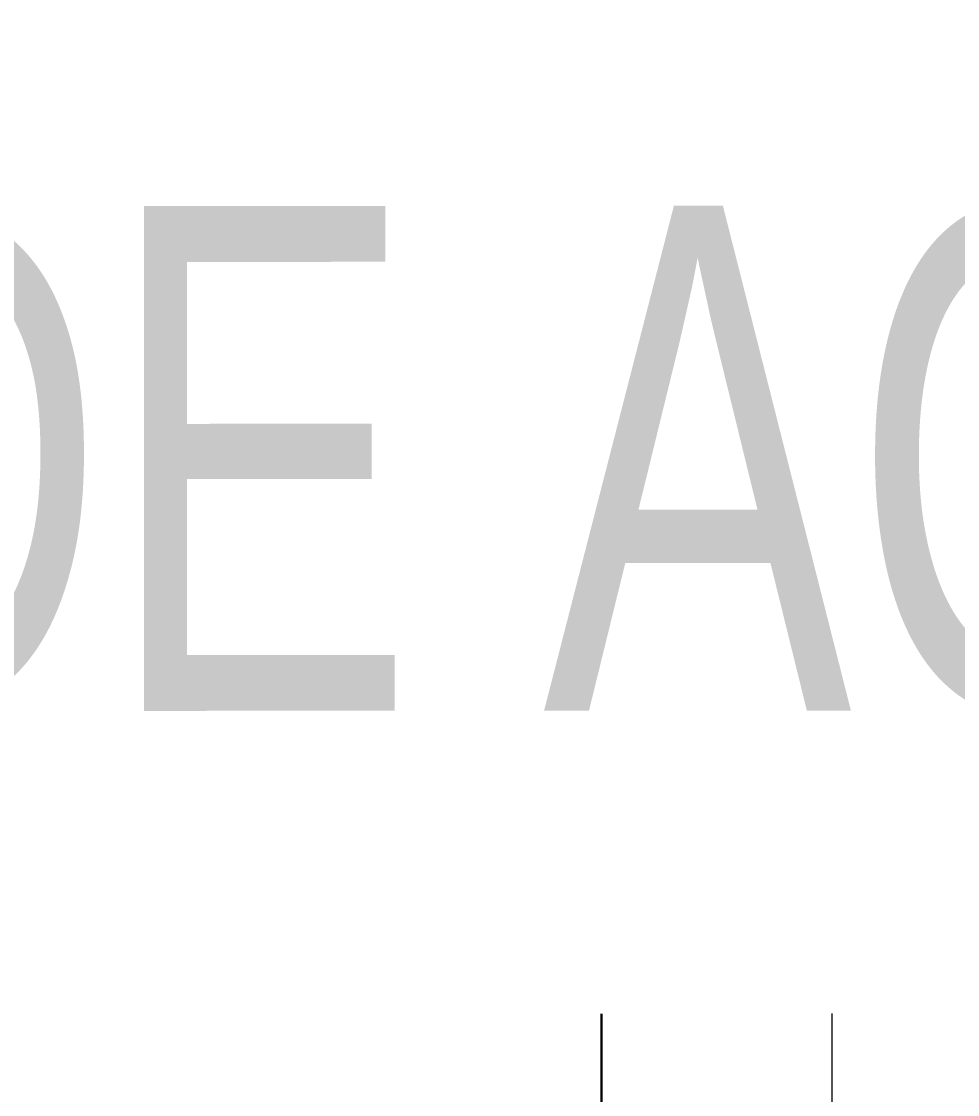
# Model space of a CAD drawing. Header units: millimetres. Extents: x 2085 to 2829, y 1352 to 1631.
# Drawn here: x 2160.337 to 2160.8, y 1612.104 to 1612.636 of the extents above; entities that cross this region are included whole.
import ezdxf
from ezdxf import colors
from ezdxf.entities.mleader import LeaderData, LeaderLine
from ezdxf.math import Vec2, Vec3

# ---------------------------------------------------------------- set-up
doc = ezdxf.new("R2010")
doc.units = ezdxf.units.MM
doc.linetypes.add('PHANTOM', pattern=[2.5, 1.25, -0.25, 0.25, -0.25, 0.25, -0.25])
doc.layers.get('0').update_dxf_attribs({"color": 251, "lineweight": 9})
for name, color, linetype, lineweight in [('0-BLOCK-SANIT', 251, 'Continuous', 13), ('00-GTI-Acoples', 251, 'Continuous', 13), ('000 SOS 911 TEXTOS ACI', 7, 'Continuous', 9), ('A-SANITARIOS', 251, 'Continuous', 13), ('A_30_Extractores', 251, 'Continuous', 13), ('P&R_ACI_LÍNEA CENTRAL', 251, 'PHANTOM', 13)]:
    doc.layers.add(name, color=color, linetype=linetype, lineweight=lineweight)
doc.styles.add('PIPE', font='ARIALN.TTF', dxfattribs={"width": 0.8})

# ---------------------------------------------------------------- blocks, each defined once
blk = doc.blocks.new('00-Codos')
at = {"layer": '0-BLOCK-SANIT'}
for p, q in [((-0.08516832569148391, 0.03794124908745289, 9.044160053841427e-06), (-0.08516832569148391, 0.03075304999947548, 9.044160053841427e-06)), ((-0.0753131257952191, 0.03794124908745289, 9.044160053841427e-06), (-0.0753131257952191, 0.03075304999947548, 9.044160053841427e-06)), ((0.07531282084528357, 0.0413067489862442, 9.044160053841427e-06), (0.07531282084528357, 0.03411854803562164, 9.044160053841427e-06)), ((0.07531282084528357, 0.03891068138182163, 9.044160053841427e-06), (0.08516802079975605, 0.03891068138182163, 9.044160053841427e-06)), ((0.07753526838496327, 0.04010871425271034, 9.044160053841427e-06), (0.08294557326007634, 0.04010871425271034, 9.044160053841427e-06)), ((0.07753526838496327, 0.03771265037357807, 9.044160053841427e-06), (0.08294557326007634, 0.03771265037357807, 9.044160053841427e-06)), ((0.08516802091617137, 0.0413067489862442, 9.044160053841427e-06), (0.08516802091617137, 0.03411854803562164, 9.044160053841427e-06)), ((-0.08516832569148391, 0.03554518334567547, 9.044160053841427e-06), (-0.0753131257952191, 0.03554518334567547, 9.044160053841427e-06)), ((-0.08516832569148391, 0.03314911760389805, 9.044160053841427e-06), (-0.0753131257952191, 0.03314911760389805, 9.044160053841427e-06)), ((-0.08294587821001187, 0.03674321435391903, 9.044160053841427e-06), (-0.07753557327669114, 0.03674321435391903, 9.044160053841427e-06)), ((-0.08294587821001187, 0.03434715047478676, 9.044160053841427e-06), (-0.07753557327669114, 0.03434715047478676, 9.044160053841427e-06)), ((-0.08294587821001187, 0.03195108100771904, 9.044160053841427e-06), (-0.07753557327669114, 0.03195108100771904, 9.044160053841427e-06)), ((0.07198542088735849, 0.02555874921381474, 9.044160053841427e-06), (0.07198542088735849, 0.03411854803562164, 9.044160053841427e-06)), ((0.08849542087409645, 0.03411854803562164, 9.044160053841427e-06), (0.07198542088735849, 0.03411854803562164, 9.044160053841427e-06)), ((0.07531282084528357, 0.03651461750268936, 9.044160053841427e-06), (0.08516802079975605, 0.03651461750268936, 9.044160053841427e-06)), ((0.07611292082583532, 0.02555874921381474, 9.044160053841427e-06), (0.07611292082583532, 0.03411854803562164, 9.044160053841427e-06)), ((0.07753526838496327, 0.03531658090651035, 9.044160053841427e-06), (0.08294557326007634, 0.03531658090651035, 9.044160053841427e-06)), ((0.0843679208192043, 0.02555874921381474, 9.044160053841427e-06), (0.0843679208192043, 0.03411854803562164, 9.044160053841427e-06)), ((0.08849542087409645, 0.02555874921381474, 9.044160053841427e-06), (0.08849542087409645, 0.03411854803562164, 9.044160053841427e-06)), ((-0.07198572566267103, 0.03075304999947548, 9.044160053841427e-06), (-0.08849572570761666, 0.03075304999947548, 9.044160053841427e-06)), ((-0.08849572570761666, 0.02219324931502342, 9.044160053841427e-06), (-0.08849572570761666, 0.03075304999947548, 9.044160053841427e-06)), ((-0.08436822576913983, 0.02219324931502342, 9.044160053841427e-06), (-0.08436822576913983, 0.03075304999947548, 9.044160053841427e-06)), ((-0.07611322577577084, 0.02219324931502342, 9.044160053841427e-06), (-0.07611322577577084, 0.03075304999947548, 9.044160053841427e-06)), ((-0.07198572566267103, 0.02219324931502342, 9.044160053841427e-06), (-0.07198572566267103, 0.03075304999947548, 9.044160053841427e-06)), ((-0.09207515325397253, 0.01943547278642654, 9.044160053841427e-06), (-0.09207515232264996, 0.02219324931502342, 9.044160053841427e-06)), ((-0.07230124657507986, 0.02219324931502342, 9.044160053841427e-06), (-0.09207515232264996, 0.02219324931502342, 9.044160053841427e-06)), ((-0.08849572570761666, 0.02219324931502342, 9.044160053841427e-06), (-0.07198572566267103, 0.02219324931502342, 9.044160053841427e-06)), ((0.07100050779990852, 0.02555874921381474, 9.044160053841427e-06), (0.09207484731450677, 0.02555874921381474, 9.044160053841427e-06)), ((0.07198542088735849, 0.02555874921381474, 9.044160053841427e-06), (0.08849542087409645, 0.02555874921381474, 9.044160053841427e-06)), ((0.09207484731450677, 0.02555874921381474, 9.044160053841427e-06), (0.09207484632497653, 0.02247899770736694, 9.044160053841427e-06)), ((0.08516802091617137, 0.01834869384765625, 9.044160053841427e-06), (0.08516802091617137, -0.01426160335540771, 9.044160053841427e-06)), ((-0.07261829712660983, 0.009716028347611427, 9.044160053841427e-06), (-0.08956263668369502, 0.01585320383310318, 9.044160053841427e-06)), ((-0.08516832569148391, -0.0183486957103014, 9.044160053841427e-06), (-0.08516832569148391, 0.01426159963011742, 9.044160053841427e-06)), ((-0.0753131257952191, -0.008120279759168625, 9.044160053841427e-06), (-0.0753131257952191, 0.01069208420813084, 9.044160053841427e-06)), ((-0.07346034399233758, 0.000515250489115715, 9.044160053841427e-06), (-0.07254095381358638, 0.00724179670214653, 9.044160053841427e-06)), ((-0.05631818930851296, 0.009716028347611427, 9.044160053841427e-06), (-0.07261829712660983, 0.009716028347611427, 9.044160053841427e-06)), ((-0.05640347412554547, 0.009208029136061668, 9.044160053841427e-06), (-0.07006660726619884, 0.009208029136061668, 9.044160053841427e-06)), ((0.07531282084528357, 0.008120276033878326, 9.044160053841427e-06), (0.07531282084528357, -0.01069208607077599, 9.044160053841427e-06)), ((-0.05715015239547938, 0), (-0.05715015239547938, -0.1015999987721443, 9.044160053841427e-06)), ((0.05714984756195918, 0), (0.05714984756195918, -0.1015999987721443, 9.044160053841427e-06)), ((0.07346003910060972, -0.0005152523517608643, 9.044160053841427e-06), (0.07254064886365086, -0.00724179670214653, 9.044160053841427e-06)), ((0.05714984756195918, -0.009208029136061668, 9.044160053841427e-06), (0.07006630237447098, -0.009208029136061668, 9.044160053841427e-06)), ((0.05714984756195918, -0.009716030210256577, 9.044160053841427e-06), (0.07261799235129729, -0.009716030210256577, 9.044160053841427e-06)), ((0.07261799235129729, -0.009716030210256577, 9.044160053841427e-06), (0.08956233173375949, -0.01585320569574833, 9.044160053841427e-06)), ((0.09207484836224467, -0.01943547278642654, 9.044160053841427e-06), (0.09207484743092209, -0.02219325117766857, 9.044160053841427e-06)), ((-0.09207515220623463, -0.02555875107645988, 9.044160053841427e-06), (-0.09207515127491206, -0.02247900143265724, 9.044160053841427e-06)), ((-0.07100081269163638, -0.02555875107645988, 9.044160053841427e-06), (-0.09207515220623463, -0.02555875107645988, 9.044160053841427e-06)), ((-0.09095952578354627, -0.02606675028800964, 9.044160053841427e-06), (-0.09095952578354627, -0.02555875107645988, 9.044160053841427e-06)), ((0.08024042088072747, -0.02219325117766857, 9.044160053841427e-06), (0.072300941683352, -0.02219325117766857, 9.044160053841427e-06)), ((0.072300941683352, -0.02219325117766857, 9.044160053841427e-06), (0.09095922083361074, -0.02219325117766857, 9.044160053841427e-06)), ((0.072300941683352, -0.02219325117766857, 9.044160053841427e-06), (0.09207484743092209, -0.02219325117766857, 9.044160053841427e-06)), ((0.09095922083361074, -0.02270125038921833, 9.044160053841427e-06), (0.09095922083361074, -0.02219325117766857, 9.044160053841427e-06)), ((-0.06645909999497235, -0.1015999987721443), (-0.09126230527181178, -0.1123333293944597)), ((-0.06645909999497235, -0.1015999987721443), (0.06645909999497235, -0.1015999987721443)), ((0.06645909999497235, -0.1015999987721443), (0.09126230527181178, -0.1123333293944597)), ((-0.06645909999497235, -0.1557020004838705), (-0.09126230527181178, -0.1449686717242002)), ((0.06645909999497235, -0.1557020004838705), (0.09126230527181178, -0.1449686717242002)), ((-0.06645909999497235, -0.1557020004838705), (0.06645909999497235, -0.1557020004838705))]:
    blk.add_line(p, q, dxfattribs=at)
at = {"layer": '0-BLOCK-SANIT', "elevation": 9.044160053841427e-06}
for points in [[(-0.0753131257952191, 0.03794124908745289), (-0.08516832569148391, 0.03794124908745289)], [(0.08516802091617137, 0.0413067489862442), (0.07531282084528357, 0.0413067489862442)]]:
    blk.add_lwpolyline(points, dxfattribs=at)
at = {"layer": '0-BLOCK-SANIT'}
for points in [[(-0.09710224939044565, -0.12865100055933), (-0.09160314942710102, -0.1381757203489542), (-0.08060494932578877, -0.1381757203489542), (-0.07510584936244413, -0.12865100055933), (-0.08060494932578877, -0.1191262789070606), (-0.09160314942710102, -0.1191262789070606)], [(0.07510584953706712, -0.12865100055933), (0.08060494950041175, -0.1381757203489542), (0.09160314942710102, -0.1381757203489542), (0.09710224950686097, -0.12865100055933), (0.09160314942710102, -0.1191262789070606), (0.08060494950041175, -0.1191262789070606)]]:
    blk.add_lwpolyline(points, close=True, dxfattribs=at)
for centre in [(-0.08610404934734106, -0.12865100055933), (0.08610404946375638, -0.12865100055933)]:
    blk.add_circle(centre, 0.006349999999999998, dxfattribs=at)
for centre, radius, start, end in [((-1.523876562714577e-07, 0, 9.044160053841427e-06), 0.0714375, 323.1301023748333, 216.8698976251667), ((-1.523876562714577e-07, 0, 9.044160053841427e-06), 0.07302499999999998, 22.47192972259188, 160.2187248824947), ((-1.523876562714577e-07, 0, 9.044160053841427e-06), 0.066675, 328.9972808899303, 211.0027191100697), ((-1.523876562714577e-07, 0, 9.044160053841427e-06), 0.0619125, 337.3801349719183, 202.6198650280817), ((-1.523876562714577e-07, 0, 9.044160053841427e-06), 0.05714999999999999, 359.9983529639144, 180.0016647518887), ((0.07100050779990852, 0.02936874888837337, 9.044160053841427e-06), 0.003809999999999998, 202.4719297225919, 270), ((-0.07230124657507986, 0.02600324898958206, 9.044160053841427e-06), 0.003809999999999998, 270, 340.2187248824947), ((0.08953484625089914, 0.02247899957001209, 9.044160053841427e-06), 0.00254, 270, 0), ((-0.08826515323016793, 0.01943547092378139, 9.044160053841427e-06), 0.003809999999999998, 180, 250.0898048159185), ((0.09451086039189249, -0.0005152523517608643, 9.044160053841427e-06), 0.02105082133366907, 103.6730427350468, 180), ((-0.07006660726619884, 0.006668029353022575, 9.044160053841427e-06), 0.00254, 90, 166.9446031361891), ((-0.09451116528362036, 0.000515250489115715, 9.044160053841427e-06), 0.02105082133366907, 283.6730427350467, 0), ((0.07006630237447098, -0.006668031215667725, 9.044160053841427e-06), 0.00254, 270, 346.9446031361891), ((0.0882648482802324, -0.01943547092378139, 9.044160053841427e-06), 0.003809999999999998, 0, 70.08980481591855), ((-0.08953515120083466, -0.02247900143265724, 9.044160053841427e-06), 0.00254, 90, 180), ((-0.08024072565604001, -0.01642420887947083, 9.044160053841427e-06), 0.01441774255319013, 221.9742568496601, 318.02574315034), ((-0.07100081269163638, -0.02936875075101852, 9.044160053841427e-06), 0.003809999999999998, 22.47192972259188, 90), ((-1.523876562714577e-07, 0, 9.044160053841427e-06), 0.07302499999999998, 321.5000495893991, 340.2187248824947), ((0.072300941683352, -0.02600325085222721, 9.044160053841427e-06), 0.003809999999999998, 90, 160.2187248824947), ((0.08024042088072747, -0.01305870898067951, 9.044160053841427e-06), 0.01441774255319013, 223.9881357810326, 318.02574315034), ((-1.523876562714577e-07, 0, 9.044160053841427e-06), 0.07302499999999998, 202.4719297225919, 218.4999504106009), ((-0.03694000194082037, -0.12865100055933), 0.03262449671107508, 123.9872057356997, 236.0127942643003), ((0.03694000211544335, -0.12865100055933), 0.03262449671107618, 303.9872057356997, 56.01279426430028), ((-0.08420100307557732, -0.12865100055933), 0.01777999999999971, 113.4000138856067, 246.5999861143933), ((0.08420100319199264, -0.12865100055933), 0.01777999999999971, 293.4000138856067, 66.59998611439335)]:
    blk.add_arc(centre, radius, start, end, dxfattribs=at)
at = {"layer": 'P&R_ACI_LÍNEA CENTRAL', "ltscale": 1.5}
for p, q in [((5.820766091346741e-11, -0.1557020004838705, -4.396254327288256e-06), (0, 0.08460315316915512)), ((-0.0990764099988155, 0), (0.09907641005702317, 0))]:
    blk.add_line(p, q, dxfattribs=at)
blk = doc.blocks.new('A$C363a55df')
at = {"layer": '00-GTI-Acoples', "linetype": 'Continuous', "lineweight": 0, "extrusion": (3.834758505292828e-17, -1, 0)}
for p, q in [((-27.05100000003586, 104.9886301368242), (-18.41220044862712, 114.3000000000175)), ((-18.41220044862712, 41.9100000000326), (-18.41220044862712, 114.3000000000175)), ((18.41220044856891, 114.3000000000175), (-18.41220044862712, 114.3000000000175)), ((18.41220044856891, 41.9100000000326), (18.41220044856891, 114.3000000000175)), ((27.05099999997765, 104.9886301368242), (18.41220044856891, 114.3000000000175)), ((-27.05100000003586, 41.9100000000326), (-27.05100000003586, 104.9886301368242)), ((27.05099999997765, 41.9100000000326), (27.05099999997765, 104.9886301368242)), ((-9.01699999999255, 66.04000000003725), (0.507999999972526, 66.04000000003725)), ((-9.01699999999255, 55.13661589144613), (-9.01699999999255, 66.04000000003725)), ((0.507999999972526, 66.04000000003725), (10.03299999999581, 66.04000000003725)), ((10.03299999999581, 55.13661589144613), (10.03299999999581, 66.04000000003725)), ((-13.83950784226181, 41.9100000000326), (-13.83950784226181, 55.13661589144613)), ((-13.83950784226181, 55.13661589144613), (-6.665753921144642, 55.13661589144613)), ((-6.665753921144642, 41.9100000000326), (-6.665753921144642, 55.13661589144613)), ((-6.665753921144642, 55.13661589144613), (7.681753921089694, 55.13661589144613)), ((7.681753921089694, 41.9100000000326), (7.681753921089694, 55.13661589144613)), ((7.681753921089694, 55.13661589144613), (14.85550784226507, 55.13661589144613)), ((14.85550784226507, 41.9100000000326), (14.85550784226507, 55.13661589144613)), ((-27.05100000003586, 41.9100000000326), (-27.05100000003586, 21.59834273750312)), ((-25.35824375459924, 41.9100000000326), (-27.05100000003586, 41.9100000000326)), ((-6.408104165049735, 41.9100000000326), (-25.35824375459924, 41.9100000000326)), ((7.424104165052995, 41.9100000000326), (-6.408104165049735, 41.9100000000326)), ((26.40961272106506, 41.9100000000326), (7.424104165052995, 41.9100000000326)), ((27.05099999997765, 41.9100000000326), (26.40961272106506, 41.9100000000326)), ((27.05099999997765, 41.9100000000326), (27.05099999997765, 21.59834273715387)), ((-27.05100000003586, -21.59834273744491), (-27.05100000003586, 21.59834273750312)), ((27.05099999997765, -21.59834273712477), (27.05099999997765, 21.59834273715387)), ((-27.05100000003586, -21.59834273744491), (-27.05100000003586, -41.90999999997439)), ((27.05099999997765, -21.59834273712477), (27.05099999997765, -41.90999999997439)), ((-27.05100000003586, -41.90999999997439), (-25.35824375459924, -41.90999999997439)), ((-27.05100000003586, -104.988630136766), (-27.05100000003586, -41.90999999997439)), ((-25.35824375459924, -41.90999999997439), (-6.408104165049735, -41.90999999997439)), ((-18.41220044862712, -114.2999999999884), (-18.41220044862712, -41.90999999997439)), ((-16.80532645923086, -42.54302838971489), (-16.80532645923086, -41.90999999997439)), ((-16.80532645923086, -42.54302838971489), (17.82132645923411, -42.54302838971489)), ((-6.408104165049735, -41.90999999997439), (7.424104165052995, -41.90999999997439)), ((7.424104165052995, -41.90999999997439), (26.40961272106506, -41.90999999997439)), ((17.82132645923411, -42.54302838971489), (17.82132645923411, -41.90999999997439)), ((18.41220044856891, -114.2999999999884), (18.41220044856891, -41.90999999997439)), ((26.40961272106506, -41.90999999997439), (27.05099999997765, -41.90999999997439)), ((27.05099999997765, -104.988630136766), (27.05099999997765, -41.90999999997439)), ((-27.05100000003586, -104.988630136766), (-18.41220044862712, -114.2999999999884)), ((27.05099999997765, -104.988630136766), (18.41220044856891, -114.2999999999884)), ((18.41220044856891, -114.2999999999884), (-18.41220044862712, -114.2999999999884))]:
    blk.add_line(p, q, dxfattribs=at)
at = {"layer": '00-GTI-Acoples', "linetype": 'Continuous', "lineweight": 0}
for p, q in [((-27.05097000778187, 103.0951467860723), (-27.05102999223163, -103.0950268171728)), ((27.05102999223163, 103.0951310468081), (27.05097000778187, -103.095131046779)), ((10.03299999999581, 65.29714152429369), (-9.01699999999255, 65.29714152429369)), ((10.03299999999581, 59.54391846017097), (-9.01699999999255, 59.54391846017097)), ((6.540024449524935, 62.47717693724553), (-5.981224449526053, 62.47717693724553)), ((6.540024449524935, 56.72395387312281), (-5.981224449526053, 56.72395387312281))]:
    blk.add_line(p, q, dxfattribs=at)
blk.add_arc((0.507999999972526, -27.558676679153), 22.89720658223811, 220.8755594149938, 319.1244405850063, dxfattribs=at)
blk = doc.blocks.new('BOMBAS-28.02.2025')
at = {"layer": 'A-SANITARIOS'}
for p, q in [((2.693028056499315, -1.461478176526725, 3.085143876494904e-06), (2.693028056499315, -1.517619093880057, 8.08240752671406e-06)), ((2.8073280560493, -1.461478176526725, 3.085143887596098e-06), (2.8073280560493, -1.517619093880057, 8.08240752671406e-06)), ((2.683719108317746, -1.517619093880057, -9.617525271273668e-07), (2.658915903855814, -1.528352424502373, -9.617525271273668e-07)), ((2.683719108317746, -1.517619093880057, -9.617525271273668e-07), (2.816637308773352, -1.517619093880057, -9.617525271273668e-07)), ((2.816637308773352, -1.517619093880057, -9.617525271273668e-07), (2.841440514166607, -1.528352424502373, -9.617525271273668e-07)), ((2.683719108317746, -1.571721095591784, -9.617525271273668e-07), (2.658915903855814, -1.560987766832113, -9.617525271273668e-07)), ((2.816637308773352, -1.571721095591784, -9.617525271273668e-07), (2.841440514166607, -1.560987766832113, -9.617525271273668e-07)), ((2.683719108317746, -1.571721095591784, -9.617525271273668e-07), (2.816637308773352, -1.571721095591784, -9.617525271273668e-07)), ((2.409021432948066, -1.733460166491568, -9.617572685273748e-07), (2.423258432623697, -1.733460166491568, -9.617572685273748e-07)), ((2.409021432948066, -1.873568256385624, -9.617572685273748e-07), (2.409021432948066, -1.733460166491568, -9.617572685273748e-07)), ((2.423258432623697, -1.733460166491568, -9.617572685273748e-07), (2.423258432623697, -1.873568256385624, -9.617572685273748e-07)), ((2.431010607135249, -1.739892668090761, -9.617572685273748e-07), (2.423258432623697, -1.739892668090761, -9.617572685273748e-07)), ((2.423258432623697, -1.739892668090761, -9.617572685273748e-07), (2.423258432623697, -1.758102332241833, -9.617572685273748e-07)), ((2.431010607135249, -1.758102332241833, -9.617572685273748e-07), (2.431010607135249, -1.739892668090761, -9.617572685273748e-07)), ((2.431010607135249, -1.745117577724159, -9.617525271273668e-07), (2.423258432623697, -1.745117577724159, -9.617525271273668e-07)), ((2.431010607135249, -1.745117577724159, -9.617525271273668e-07), (2.423258432623697, -1.745117577724159, -9.617525271273668e-07)), ((2.433582618337823, -1.746091722510755, -9.617572685273748e-07), (2.431010607135249, -1.746091722510755, -9.617572685273748e-07)), ((2.433582618337823, -1.751903277821839, -9.617572685273748e-07), (2.433582618337823, -1.746091722510755, -9.617572685273748e-07)), ((2.431010607135249, -1.752914526499808, -9.617525271273668e-07), (2.423258432623697, -1.752914526499808, -9.617525271273668e-07)), ((2.431010607135249, -1.752914526499808, -9.617525271273668e-07), (2.423258432623697, -1.752914526499808, -9.617525271273668e-07)), ((2.431010607135249, -1.751903277821839, -9.617572685273748e-07), (2.433582618337823, -1.751903277821839, -9.617572685273748e-07)), ((2.423258432623697, -1.758102332241833, -9.617572685273748e-07), (2.431010607135249, -1.758102332241833, -9.617572685273748e-07)), ((2.431010607135249, -1.794457036070526, -9.617572685273748e-07), (2.423258432623697, -1.794457036070526, -9.617572685273748e-07)), ((2.423258432623697, -1.794457036070526, -9.617572685273748e-07), (2.423258432623697, -1.812666703946888, -9.617572685273748e-07)), ((2.431010607135249, -1.812666703946888, -9.617572685273748e-07), (2.431010607135249, -1.794457036070526, -9.617572685273748e-07)), ((2.431010607135249, -1.799681949429214, -9.617525271273668e-07), (2.423258432623697, -1.799681949429214, -9.617525271273668e-07)), ((2.431010607135249, -1.799681949429214, -9.617525271273668e-07), (2.423258432623697, -1.799681949429214, -9.617525271273668e-07)), ((2.433582618337823, -1.80065609421581, -9.617572685273748e-07), (2.431010607135249, -1.80065609421581, -9.617572685273748e-07)), ((2.433582618337823, -1.806467647664249, -9.617572685273748e-07), (2.433582618337823, -1.80065609421581, -9.617572685273748e-07)), ((2.431010607135249, -1.806467647664249, -9.617572685273748e-07), (2.433582618337823, -1.806467647664249, -9.617572685273748e-07)), ((2.431010607135249, -1.807478896342218, -9.617525271273668e-07), (2.423258432623697, -1.807478896342218, -9.617525271273668e-07)), ((2.431010607135249, -1.807478896342218, -9.617525271273668e-07), (2.423258432623697, -1.807478896342218, -9.617525271273668e-07)), ((2.423258432623697, -1.812666703946888, -9.617572685273748e-07), (2.431010607135249, -1.812666703946888, -9.617572685273748e-07)), ((2.431010607135249, -1.849702063016593, -9.617572685273748e-07), (2.423258432623697, -1.849702063016593, -9.617572685273748e-07)), ((2.423258432623697, -1.849702063016593, -9.617572685273748e-07), (2.423258432623697, -1.867911730892956, -9.617572685273748e-07)), ((2.431010607135249, -1.867911730892956, -9.617572685273748e-07), (2.431010607135249, -1.849702063016593, -9.617572685273748e-07)), ((2.431010607135249, -1.854926976375282, -9.617525271273668e-07), (2.423258432623697, -1.854926976375282, -9.617525271273668e-07)), ((2.431010607135249, -1.854926976375282, -9.617525271273668e-07), (2.423258432623697, -1.854926976375282, -9.617525271273668e-07)), ((2.433582618337823, -1.855901119299233, -9.617572685273748e-07), (2.431010607135249, -1.855901119299233, -9.617572685273748e-07)), ((2.433582618337823, -1.861712674610317, -9.617572685273748e-07), (2.433582618337823, -1.855901119299233, -9.617572685273748e-07)), ((2.431010607135249, -1.862723923288286, -9.617525271273668e-07), (2.423258432623697, -1.862723923288286, -9.617525271273668e-07)), ((2.431010607135249, -1.862723923288286, -9.617525271273668e-07), (2.423258432623697, -1.862723923288286, -9.617525271273668e-07)), ((2.431010607135249, -1.861712674610317, -9.617572685273748e-07), (2.433582618337823, -1.861712674610317, -9.617572685273748e-07)), ((2.423258432623697, -1.867911730892956, -9.617572685273748e-07), (2.431010607135249, -1.867911730892956, -9.617572685273748e-07)), ((2.423258432623697, -1.873568256385624, -9.617572685273748e-07), (2.409021432948066, -1.873568256385624, -9.617572685273748e-07))]:
    blk.add_line(p, q, dxfattribs=at)
at = {"layer": 'A-SANITARIOS', "linetype": 'Continuous'}
for p, q in [((2.513201340538217, -1.746514211408794, -9.617525271273668e-07), (2.513201340538217, -1.860514211468399, -9.617525271273668e-07)), ((2.513201340538217, -1.753514211624861, -9.617525271273668e-07), (2.513201340538217, -1.853514211252332, -9.617525271273668e-07)), ((2.433582618337823, -1.765005743131042, -9.617525271273668e-07), (2.423261980962707, -1.765005743131042, -9.617525271273668e-07)), ((2.433582620200468, -1.765005744062364, -9.617525271273668e-07), (2.423261982825352, -1.765005744062364, -9.617525271273668e-07)), ((2.433582618337823, -1.765005743131042, -9.923346793273866e-07), (2.433582618337823, -1.841753558255732, -9.923346793273866e-07)), ((2.433582620200468, -1.765005743131042, -9.923346793273866e-07), (2.433582620200468, -1.842022678814828, -9.923346793273866e-07)), ((2.433582618337823, -1.842022678814828, -9.617525271273668e-07), (2.423261980962707, -1.842022678814828, -9.617525271273668e-07)), ((2.433582620200468, -1.842022678814828, -9.617525271273668e-07), (2.423261982825352, -1.842022678814828, -9.617525271273668e-07))]:
    blk.add_line(p, q, dxfattribs=at)
at = {"layer": 'A-SANITARIOS'}
for points, elevation in [([(2.653075959038688, -1.544670095667243), (2.658575059351278, -1.554194815456867), (2.669573259045137, -1.554194815456867), (2.675072359357728, -1.544670095667243), (2.669573259045137, -1.535145374014974), (2.658575059351278, -1.535145374014974)], -9.617525271273668e-07), ([(2.825284058664693, -1.544670095667243), (2.830783158045961, -1.554194815456867), (2.841781357739819, -1.554194815456867), (2.84728045805241, -1.544670095667243), (2.841781357739819, -1.535145374014974), (2.830783158045961, -1.535145374014974)], -9.617525271273668e-07), ([(2.409021432948066, -1.733460166491568), (2.423258432623697, -1.733460166491568), (2.423258432623697, -1.873568256385624), (2.409021432948066, -1.873568256385624)], 4.066628013434453e-05), ([(2.431010607135249, -1.739892668090761), (2.423258432623697, -1.739892668090761), (2.423258432623697, -1.758102332241833), (2.431010607135249, -1.758102332241833)], 4.066628013434453e-05), ([(2.693178208050085, -1.860514162108302), (2.693178208050085, -1.746514162048697), (2.561042351153446, -1.746514171361923), (2.561042351153446, -1.860514171421528)], -9.617525271273668e-07), ([(2.431010607135249, -1.794457036070526), (2.423258432623697, -1.794457036070526), (2.423258432623697, -1.812666703946888), (2.431010607135249, -1.812666703946888)], 4.066628013434453e-05), ([(2.431010607135249, -1.849702063016593), (2.423258432623697, -1.849702063016593), (2.423258432623697, -1.867911730892956), (2.431010607135249, -1.867911730892956)], 4.066628013434453e-05)]:
    blk.add_lwpolyline(points, close=True, dxfattribs=dict(at, elevation=elevation))
at = {"layer": 'A-SANITARIOS', "elevation": -9.617525271273668e-07}
for points in [[(2.693178207118763, -1.571721084415913), (2.693178208981408, -3.435307238250971), (2.807178209041012, -3.435307238250971), (2.807178207178367, -1.571721084415913)], [(2.431010607135249, -1.751903277821839), (2.433582618337823, -1.751903277821839), (2.433582618337823, -1.746091722510755), (2.431010607135249, -1.746091722510755)], [(2.513201340538217, -1.746514211408794), (2.524974351254059, -1.746514211408794)], [(2.431010607135249, -1.806467647664249), (2.433582618337823, -1.806467647664249), (2.433582618337823, -1.80065609421581), (2.431010607135249, -1.80065609421581)], [(2.431010607135249, -1.861712674610317), (2.433582618337823, -1.861712674610317), (2.433582618337823, -1.855901119299233), (2.431010607135249, -1.855901119299233)], [(2.513201340538217, -1.860514211468399), (2.524974351254059, -1.860514211468399)]]:
    blk.add_lwpolyline(points, dxfattribs=at)
at = {"layer": 'A-SANITARIOS'}
for centre, radius, start, end in [((2.713238207128597, -1.544670095667243, -9.617525271273668e-07), 0.03262449671107508, 123.9872057453783, 236.0127942546217), ((2.787118210893823, -1.544670095667243, -9.617525271273668e-07), 0.03262449671107618, 303.9872057453783, 56.01279425462171), ((2.665977205586387, -1.544670095667243, -9.617525271273668e-07), 0.01777999999999971, 113.400013813912, 246.599986186088), ((2.834379211504711, -1.544670095667243, -9.617525271273668e-07), 0.01777999999999971, 293.400013813912, 66.59998618608805)]:
    blk.add_arc(centre, radius, start, end, dxfattribs=at)
at = {"layer": 'A-SANITARIOS', "linetype": 'Continuous'}
for points in [[(2.433582618337823, -1.765005743131042, -9.617525271273668e-07), (2.460175590094877, -1.762712423689663, -9.617525271273668e-07), (2.47818137097056, -1.754431962035596, -9.617525271273668e-07), (2.513201340538217, -1.746514211408794, -9.617525271273668e-07)], [(2.433582618337823, -1.842022678814828, -9.617525271273668e-07), (2.460175590094877, -1.844315998256207, -9.617525271273668e-07), (2.47818137097056, -1.852596459910274, -9.617525271273668e-07), (2.513201340538217, -1.860514211468399, -9.617525271273668e-07)]]:
    blk.add_spline(points, degree=3, dxfattribs=at)
at = {"layer": 'A-SANITARIOS', "linetype": 'Continuous', "xscale": -1, "rotation": 180}
blk.add_blockref('00-Codos', (2.75017820901121, -1.416019095107913, -2.50952198844806e-06), dxfattribs=at)
at = {"layer": 'A-SANITARIOS', "linetype": 'Continuous', "lineweight": 0, "xscale": -0.0006666666666666666, "yscale": 0.0006666666666666666, "zscale": 0.0006666666666666666, "rotation": 180}
blk.add_blockref('A$C363a55df', (2.543008351203753, -1.803514211438596, -9.617525271273668e-07), dxfattribs=at)

msp = doc.modelspace()

# ---------------------------------------------------------------- linework, layer by layer
at = {"layer": 'A_30_Extractores'}
msp.add_lwpolyline([(2160.623669434398, 1612.014820628673), (2160.623669434398, 1612.864820628301), (2159.923669434386, 1612.864820628301), (2159.923669434386, 1612.014820628673)], close=True, dxfattribs=at)

# ---------------------------------------------------------------- block references
msp.add_blockref('BOMBAS-28.02.2025', (2157.930955654186, 1614.087756893471))

# ---------------------------------------------------------------- next in the draw order: leaders
at = {"layer": '000 SOS 911 TEXTOS ACI'}
ml = msp.add_multileader_mtext('Standard', dxfattribs=at)
ml.set_content('{\\H1.66667x;BAJA DESCARGA DE DRENAJE DE ACI %%C32}', color=256, style='PIPE')
ml.set_leader_properties(color=7)
ml.build(insert=Vec2(0, 0))
ml.multileader.update_dxf_attribs({"text_left_attachment_type": 2, "text_right_attachment_type": 2, "dogleg_length": 2, "arrow_head_size": 0.15})
ctx = ml.context
ctx.base_point, ctx.char_height, ctx.arrow_head_size, ctx.landing_gap_size, ctx.plane_origin, ctx.plane_x_axis, ctx.plane_y_axis = Vec3(2160.063121853241, 1612.632374503092), 0.15, 0.15, 0.15, Vec3(2157.276842710713, 1611.829766528125), Vec3(0.9999999219754655, 0.0003950304583505703), Vec3(-0.0003950304583505703, 0.9999999219754655)
ctx.left_attachment, ctx.right_attachment = 2, 2
notes = []
notes.append((ctx, [(1, (1, 1, 0), (2163.916902821105, 1612.633896864073), (-0.9999999219754655, -0.0003950304583505703), 0.1461346169845798, [(0, [(2163.916902821105, 1613.766909111682)], 0, [])])]))
ctx.mtext.insert, ctx.mtext.text_direction, ctx.mtext.rotation, ctx.mtext.width, ctx.mtext.defined_height, ctx.mtext.flow_direction = Vec3(2160.212992066427, 1612.960952983904), Vec3(0.9999999219754655, 0.0003950304583505703), 0.0003950304686245931, 3.545612547197898, 0.5575092987138824, 5
ctx.mtext.has_bg_fill, ctx.mtext.bg_color, ctx.mtext.bg_scale_factor, ctx.mtext.bg_transparency, ctx.mtext.use_window_bg_color = 1, -1073741824, 2, 0, 1
for ctx, leaders in notes:
    for number, flags, end, landing, length, lines in leaders:
        leader = LeaderData()
        leader.index, (leader.has_last_leader_line, leader.has_dogleg_vector, leader.attachment_direction) = number, flags
        leader.last_leader_point, leader.dogleg_vector, leader.dogleg_length = Vec3(end), Vec3(landing), length
        for number, points, colour, breaks in lines:
            line = LeaderLine()
            line.index, line.vertices, line.color, line.breaks = number, Vec3.list(points), colors.encode_raw_color(colour), breaks
            leader.lines.append(line)
        ctx.leaders.append(leader)

doc.saveas('drawing.dxf')
